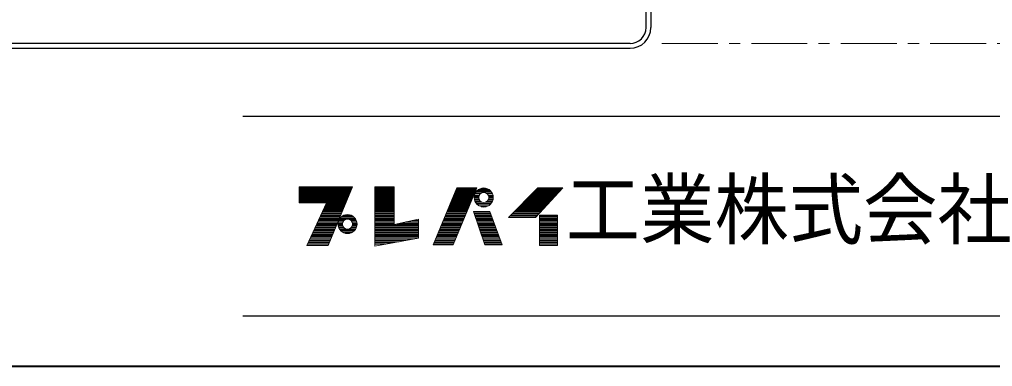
# Model space of a CAD drawing. Units: millimetres at full size, sheet at 1:7; details may follow other scales. Extents: x -1465 to 1370, y -987 to 980.
# Drawn here: x -187 to 422, y -987 to -770 of the extents above; entities that cross this region are included whole.
import ezdxf
from ezdxf.enums import TextEntityAlignment as Align

# ---------------------------------------------------------------- set-up
doc = ezdxf.new("R2010")
doc.units = ezdxf.units.MM
doc.header["$LTSCALE"] = 7
doc.linetypes.add('CHAIN1', pattern=[8, 5, -1, 1, -1])
doc.layers.add('0-0____1', color=4, linetype='Continuous', lineweight=9)
doc.styles.add('ＭＳ ゴシック', font='')
doc.styles.get('ＭＳ ゴシック').set_extended_font_data('MS Gothic')

msp = doc.modelspace()

# ---------------------------------------------------------------- linework, layer by layer
at = {"layer": '0-0____1', "color": 5, "lineweight": 25}
for p, q in [((205.499, -775.38), (205.499, -742.38)), ((208.499, -742.38), (208.499, -775.38)), ((195.499, -785.38), (-784.501, -785.38)), ((-784.501, -788.38), (195.499, -788.38))]:
    msp.add_line(p, q, dxfattribs=at)
at = {"layer": '0-0____1', "linetype": 'CHAIN1'}
msp.add_line((215.499, -785.38), (480.499, -785.38), dxfattribs=at)
at = {"layer": '0-0____1', "color": 6, "lineweight": 25}
for p, q in [((-47.001, -830.88), (1338.999, -830.88)), ((1338.999, -955.88), (-47.001, -955.88))]:
    msp.add_line(p, q, dxfattribs=at)
at = {"layer": '0-0____1', "color": 7, "lineweight": 18}
for p, q in [((-11.701, -875.52), (21.485, -875.52)), ((-11.701, -875.814), (21.364, -875.814)), ((-11.701, -876.255), (21.181, -876.255)), ((-11.701, -876.696), (20.999, -876.696)), ((-11.701, -877.137), (20.816, -877.137)), ((6.527, -911.682), (21.668, -875.079)), ((35.633, -874.932), (35.633, -912.123)), ((47.834, -874.932), (35.633, -874.932)), ((35.633, -875.52), (47.834, -875.52)), ((35.633, -875.814), (47.834, -875.814)), ((35.633, -876.255), (47.834, -876.255)), ((35.633, -876.696), (47.834, -876.696)), ((35.633, -877.137), (47.834, -877.137)), ((86.936, -875.667), (72.236, -911.388)), ((84.731, -911.388), (99.578, -875.667)), ((86.331, -877.137), (98.967, -877.137)), ((86.512, -876.696), (99.137, -876.696)), ((86.694, -876.255), (99.333, -876.255)), ((86.936, -875.667), (99.578, -875.667)), ((100.395, -876.843), (107.286, -876.843)), ((101.428, -876.255), (106.253, -876.255)), ((136.181, -894.189), (153.38, -875.667)), ((136.328, -877.137), (152.015, -877.137)), ((136.769, -876.696), (152.424, -876.696)), ((137.21, -876.255), (152.834, -876.255)), ((-11.701, -877.725), (20.573, -877.725)), ((20.391, -878.166), (-11.701, -878.166)), ((-11.701, -878.607), (20.208, -878.607)), ((-11.701, -879.048), (20.026, -879.048)), ((-11.701, -879.489), (19.843, -879.489)), ((-11.701, -879.93), (19.661, -879.93)), ((-11.701, -880.224), (19.539, -880.224)), ((-11.701, -880.812), (19.296, -880.812)), ((-11.701, -881.253), (19.114, -881.253)), ((-11.701, -881.694), (18.931, -881.694)), ((-11.701, -882.135), (18.749, -882.135)), ((-11.701, -882.576), (18.566, -882.576)), ((-11.701, -883.017), (18.384, -883.017)), ((-11.701, -883.458), (18.202, -883.458)), ((35.633, -877.725), (47.834, -877.725)), ((35.633, -878.166), (47.834, -878.166)), ((35.633, -878.607), (47.834, -878.607)), ((35.633, -879.048), (47.834, -879.048)), ((35.633, -879.489), (47.834, -879.489)), ((35.633, -879.93), (47.834, -879.93)), ((35.633, -880.224), (47.834, -880.224)), ((35.633, -880.812), (47.834, -880.812)), ((35.633, -881.253), (47.834, -881.253)), ((35.633, -881.694), (47.834, -881.694)), ((35.633, -882.135), (47.834, -882.135)), ((35.633, -882.576), (47.834, -882.576)), ((35.633, -883.017), (47.834, -883.017)), ((35.633, -883.458), (47.834, -883.458)), ((83.729, -883.458), (96.339, -883.458)), ((83.911, -883.017), (96.523, -883.017)), ((84.092, -882.576), (96.706, -882.576)), ((84.29, -882.135), (96.889, -882.135)), ((84.455, -881.694), (97.073, -881.694)), ((84.637, -881.253), (97.256, -881.253)), ((84.818, -880.812), (97.439, -880.812)), ((85.06, -880.224), (97.684, -880.224)), ((85.181, -879.93), (97.806, -879.93)), ((85.363, -879.489), (97.989, -879.489)), ((85.544, -879.048), (98.172, -879.048)), ((85.726, -878.607), (98.356, -878.607)), ((85.907, -878.166), (98.539, -878.166)), ((86.089, -877.725), (98.722, -877.725)), ((97.891, -881.694), (100.691, -881.694)), ((97.92, -881.106), (100.746, -881.106)), ((97.936, -882.429), (100.778, -882.429)), ((98.04, -880.371), (100.982, -880.371)), ((98.075, -883.164), (101.055, -883.164)), ((98.314, -879.489), (101.591, -879.489)), ((98.587, -878.901), (102.384, -878.901)), ((99.049, -878.166), (108.632, -878.166)), ((99.544, -877.578), (108.137, -877.578)), ((109.094, -878.901), (105.297, -878.901)), ((109.367, -879.489), (106.09, -879.489)), ((109.606, -883.164), (106.627, -883.164)), ((109.642, -880.371), (106.699, -880.371)), ((109.745, -882.429), (106.904, -882.429)), ((109.761, -881.106), (106.935, -881.106)), ((106.991, -881.694), (109.791, -881.694)), ((130.007, -883.458), (146.145, -883.458)), ((130.448, -883.017), (146.555, -883.017)), ((130.889, -882.576), (146.964, -882.576)), ((131.33, -882.135), (147.374, -882.135)), ((131.771, -881.694), (147.783, -881.694)), ((132.212, -881.253), (148.235, -881.253)), ((132.653, -880.812), (148.602, -880.812)), ((133.241, -880.224), (149.148, -880.224)), ((133.535, -879.93), (149.421, -879.93)), ((133.976, -879.489), (149.831, -879.489)), ((134.417, -879.048), (150.24, -879.048)), ((134.858, -878.607), (150.65, -878.607)), ((135.299, -878.166), (151.059, -878.166)), ((135.74, -877.725), (151.469, -877.725)), ((-11.701, -883.899), (18.019, -883.899)), ((-11.701, -884.34), (17.837, -884.34)), ((5.351, -884.928), (-11.701, -884.928)), ((-6.997, -911.682), (5.351, -884.928)), ((15.709, -889.485), (3.293, -889.485)), ((3.587, -888.75), (16.013, -888.75)), ((16.256, -888.162), (3.858, -888.162)), ((16.56, -887.427), (4.197, -887.427)), ((16.742, -886.986), (4.401, -886.986)), ((16.985, -886.398), (4.672, -886.398)), ((17.168, -885.957), (4.876, -885.957)), ((17.411, -885.369), (5.147, -885.369)), ((17.594, -884.928), (5.351, -884.928)), ((35.633, -883.899), (47.834, -883.899)), ((35.633, -884.34), (47.834, -884.34)), ((35.633, -884.928), (47.834, -884.928)), ((35.633, -885.369), (47.834, -885.369)), ((35.633, -885.957), (47.834, -885.957)), ((35.633, -886.398), (47.834, -886.398)), ((35.633, -886.986), (47.834, -886.986)), ((35.633, -887.427), (47.834, -887.427)), ((35.633, -888.162), (47.834, -888.162)), ((35.633, -888.75), (47.834, -888.75)), ((35.633, -889.485), (47.834, -889.485)), ((81.249, -889.485), (93.834, -889.485)), ((81.552, -888.75), (94.14, -888.75)), ((81.794, -888.162), (94.384, -888.162)), ((82.096, -887.427), (94.69, -887.427)), ((82.278, -886.986), (94.873, -886.986)), ((82.52, -886.398), (95.117, -886.398)), ((82.701, -885.957), (95.301, -885.957)), ((82.943, -885.369), (95.545, -885.369)), ((83.125, -884.928), (95.728, -884.928)), ((83.366, -884.34), (95.973, -884.34)), ((83.548, -883.899), (96.156, -883.899)), ((98.314, -883.899), (101.591, -883.899)), ((98.668, -884.634), (102.71, -884.634)), ((99.161, -885.369), (108.52, -885.369)), ((99.69, -885.957), (107.991, -885.957)), ((100.852, -886.839), (106.829, -886.839)), ((102.248, -887.427), (105.433, -887.427)), ((109.014, -884.634), (104.972, -884.634)), ((109.367, -883.899), (106.09, -883.899)), ((123.98, -889.485), (140.549, -889.485)), ((124.715, -888.75), (141.231, -888.75)), ((125.303, -888.162), (141.777, -888.162)), ((126.038, -887.427), (142.46, -887.427)), ((126.479, -886.986), (142.869, -886.986)), ((127.067, -886.398), (143.415, -886.398)), ((127.508, -885.957), (143.825, -885.957)), ((128.096, -885.369), (144.371, -885.369)), ((128.537, -884.928), (144.78, -884.928)), ((129.125, -884.34), (145.326, -884.34)), ((129.566, -883.899), (145.736, -883.899)), ((13.276, -895.365), (0.534, -895.365)), ((13.519, -894.777), (0.805, -894.777)), ((13.823, -894.042), (1.144, -894.042)), ((1.416, -893.454), (14.067, -893.454)), ((14.371, -892.719), (1.755, -892.719)), ((14.675, -891.984), (2.094, -891.984)), ((14.918, -891.396), (2.365, -891.396)), ((2.705, -890.661), (15.222, -890.661)), ((15.465, -890.073), (2.976, -890.073)), ((13.408, -895.365), (17.45, -895.365)), ((13.789, -894.777), (23.372, -894.777)), ((14.43, -894.042), (22.731, -894.042)), ((15.135, -893.454), (22.026, -893.454)), ((16.531, -892.719), (20.63, -892.719)), ((23.754, -895.365), (19.711, -895.365)), ((35.633, -890.073), (47.834, -890.073)), ((35.633, -890.661), (47.834, -890.661)), ((35.633, -891.396), (47.834, -891.396)), ((35.633, -891.984), (47.834, -891.984)), ((35.633, -892.719), (47.834, -892.719)), ((35.633, -893.454), (47.834, -893.454)), ((35.633, -894.042), (47.834, -894.042)), ((35.633, -894.777), (47.834, -894.777)), ((35.633, -895.365), (47.834, -895.365)), ((78.829, -895.365), (91.39, -895.365)), ((79.071, -894.777), (91.635, -894.777)), ((79.374, -894.042), (91.94, -894.042)), ((79.616, -893.454), (92.185, -893.454)), ((79.918, -892.719), (92.49, -892.719)), ((80.221, -891.984), (92.796, -891.984)), ((80.468, -891.396), (93.04, -891.396)), ((80.762, -890.661), (93.346, -890.661)), ((81.007, -890.073), (93.59, -890.073)), ((97.424, -890.661), (107.717, -890.661)), ((97.679, -891.396), (107.988, -891.396)), ((97.883, -891.984), (108.205, -891.984)), ((98.139, -892.719), (108.476, -892.719)), ((98.394, -893.454), (108.747, -893.454)), ((98.599, -894.042), (108.964, -894.042)), ((98.854, -894.777), (109.235, -894.777)), ((99.058, -895.365), (109.452, -895.365)), ((115.307, -911.241), (107.663, -890.514)), ((119.276, -894.189), (136.181, -894.189)), ((120.011, -893.454), (136.863, -893.454)), ((120.746, -892.719), (137.546, -892.719)), ((121.481, -891.984), (138.228, -891.984)), ((122.069, -891.396), (138.774, -891.396)), ((122.804, -890.661), (139.457, -890.661)), ((123.392, -890.073), (140.003, -890.073)), ((138.827, -893.454), (149.999, -893.454)), ((138.827, -894.042), (149.999, -894.042)), ((138.827, -894.777), (149.999, -894.777)), ((138.827, -895.365), (149.999, -895.365)), ((10.844, -901.245), (-2.18, -901.245)), ((11.148, -900.51), (-1.841, -900.51)), ((11.513, -899.628), (-1.411, -899.628)), ((11.756, -899.04), (-1.163, -899.04)), ((12.06, -898.305), (-0.823, -898.305)), ((-0.552, -897.717), (12.303, -897.717)), ((12.607, -896.982), (-0.213, -896.982)), ((12.972, -896.1), (0.194, -896.1)), ((12.631, -898.305), (15.431, -898.305)), ((12.66, -897.717), (15.486, -897.717)), ((12.676, -899.04), (15.518, -899.04)), ((12.78, -896.982), (15.722, -896.982)), ((12.78, -899.628), (15.722, -899.628)), ((13.054, -896.1), (16.331, -896.1)), ((13.054, -900.51), (16.331, -900.51)), ((13.408, -901.245), (17.45, -901.245)), ((23.754, -901.245), (19.712, -901.245)), ((24.107, -896.1), (20.83, -896.1)), ((24.107, -900.51), (20.83, -900.51)), ((24.382, -896.982), (21.439, -896.982)), ((24.382, -899.628), (21.439, -899.628)), ((24.485, -899.04), (21.644, -899.04)), ((24.501, -897.717), (21.675, -897.717)), ((21.731, -898.305), (24.531, -898.305)), ((35.633, -896.1), (47.834, -896.1)), ((35.633, -896.982), (47.834, -896.982)), ((35.633, -897.717), (47.834, -897.717)), ((35.633, -898.305), (47.834, -898.305)), ((35.633, -899.04), (62.975, -899.04)), ((35.633, -899.628), (62.975, -899.628)), ((35.633, -900.51), (62.975, -900.51)), ((35.633, -901.245), (62.975, -901.245)), ((62.975, -898.305), (49.15, -898.305)), ((62.975, -897.717), (51.783, -897.717)), ((62.975, -896.982), (55.075, -896.982)), ((62.975, -896.1), (59.025, -896.1)), ((76.41, -901.245), (88.946, -901.245)), ((76.712, -900.51), (89.252, -900.51)), ((77.075, -899.628), (89.619, -899.628)), ((77.317, -899.04), (89.863, -899.04)), ((77.62, -898.305), (90.17, -898.305)), ((77.862, -897.717), (90.413, -897.717)), ((78.164, -896.982), (90.718, -896.982)), ((78.527, -896.1), (91.085, -896.1)), ((99.314, -896.1), (109.723, -896.1)), ((99.62, -896.982), (110.048, -896.982)), ((99.876, -897.717), (110.319, -897.717)), ((100.08, -898.305), (110.536, -898.305)), ((100.336, -899.04), (110.807, -899.04)), ((100.54, -899.628), (111.024, -899.628)), ((100.846, -900.51), (111.349, -900.51)), ((101.102, -901.245), (111.62, -901.245)), ((138.827, -896.1), (149.999, -896.1)), ((138.827, -896.982), (149.999, -896.982)), ((138.827, -897.717), (149.999, -897.717)), ((138.827, -898.305), (149.999, -898.305)), ((138.827, -899.04), (149.999, -899.04)), ((138.827, -899.628), (149.999, -899.628)), ((138.827, -900.51), (149.999, -900.51)), ((138.827, -901.245), (149.999, -901.245)), ((8.168, -907.713), (-5.166, -907.713)), ((8.472, -906.978), (-4.826, -906.978)), ((8.837, -906.096), (-4.419, -906.096)), ((9.081, -905.508), (-4.148, -905.508)), ((9.385, -904.773), (-3.809, -904.773)), ((9.689, -904.038), (-3.469, -904.038)), ((9.993, -903.303), (-3.13, -903.303)), ((10.297, -902.568), (-2.791, -902.568)), ((10.54, -901.98), (-2.52, -901.98)), ((13.901, -901.98), (23.26, -901.98)), ((14.43, -902.568), (22.731, -902.568)), ((15.352, -903.303), (21.809, -903.303)), ((16.988, -904.038), (20.173, -904.038)), ((35.633, -901.98), (62.975, -901.98)), ((35.633, -902.568), (62.975, -902.568)), ((35.633, -903.303), (62.975, -903.303)), ((35.633, -904.038), (62.975, -904.038)), ((35.633, -904.773), (62.975, -904.773)), ((35.633, -905.508), (62.975, -905.508)), ((35.633, -906.096), (62.975, -906.096)), ((35.633, -906.978), (62.975, -906.978)), ((35.633, -907.713), (59.758, -907.713)), ((73.748, -907.713), (86.258, -907.713)), ((74.05, -906.978), (86.564, -906.978)), ((74.413, -906.096), (86.93, -906.096)), ((74.655, -905.508), (87.175, -905.508)), ((74.958, -904.773), (87.48, -904.773)), ((75.26, -904.038), (87.786, -904.038)), ((75.563, -903.303), (88.091, -903.303)), ((75.865, -902.568), (88.397, -902.568)), ((76.107, -901.98), (88.641, -901.98)), ((101.342, -901.98), (111.891, -901.98)), ((101.562, -902.568), (112.108, -902.568)), ((101.817, -903.303), (112.379, -903.303)), ((102.072, -904.038), (112.65, -904.038)), ((102.328, -904.773), (112.921, -904.773)), ((102.583, -905.508), (113.192, -905.508)), ((102.788, -906.096), (113.409, -906.096)), ((103.094, -906.978), (113.734, -906.978)), ((103.4, -907.713), (114.006, -907.713)), ((138.827, -901.98), (149.999, -901.98)), ((138.827, -902.568), (149.999, -902.568)), ((138.827, -903.303), (149.999, -903.303)), ((138.827, -904.038), (149.999, -904.038)), ((138.827, -904.773), (149.999, -904.773)), ((138.827, -905.508), (149.999, -905.508)), ((138.827, -906.096), (149.999, -906.096)), ((138.827, -906.978), (149.999, -906.978)), ((138.827, -907.713), (149.999, -907.713)), ((-6.997, -911.682), (6.527, -911.682)), ((6.831, -910.947), (-6.658, -910.947)), ((7.196, -910.065), (-6.251, -910.065)), ((7.5, -909.33), (-5.912, -909.33)), ((7.804, -908.595), (-5.573, -908.595)), ((35.633, -908.595), (54.933, -908.595)), ((35.633, -909.33), (50.912, -909.33)), ((35.633, -910.065), (46.891, -910.065)), ((35.633, -910.947), (42.066, -910.947)), ((84.731, -911.388), (72.236, -911.388)), ((72.417, -910.947), (84.914, -910.947)), ((72.78, -910.065), (85.281, -910.065)), ((73.083, -909.33), (85.586, -909.33)), ((73.385, -908.595), (85.892, -908.595)), ((103.656, -908.595), (114.331, -908.595)), ((103.912, -909.33), (114.602, -909.33)), ((104.167, -910.065), (114.873, -910.065)), ((104.473, -910.947), (115.198, -910.947)), ((104.576, -911.241), (115.307, -911.241)), ((138.827, -908.595), (149.999, -908.595)), ((138.827, -909.33), (149.999, -909.33)), ((138.827, -910.065), (149.999, -910.065)), ((138.827, -910.947), (149.999, -910.947))]:
    msp.add_line(p, q, dxfattribs=at)
at = {"layer": '0-0____1', "color": 1, "lineweight": 40}
msp.add_line((1370.499, -987.38), (-1464.501, -987.38), dxfattribs=at)
at = {"layer": '0-0____1', "color": 7, "lineweight": 18}
for points in [[(-11.701, -884.928), (-11.701, -875.079), (21.668, -875.079)], [(35.633, -912.123), (62.975, -907.125), (62.975, -895.218), (47.834, -898.599), (47.834, -874.932)], [(119.276, -894.189), (137.798, -875.667), (153.38, -875.667)], [(104.576, -911.241), (97.373, -890.514), (107.663, -890.514)]]:
    msp.add_lwpolyline(points, dxfattribs=at)
msp.add_lwpolyline([(138.827, -892.719), (138.827, -911.682), (149.999, -911.682), (149.999, -892.719)], close=True, dxfattribs=at)
for centre, radius in [((103.841, -881.694), 5.95), ((103.841, -881.694), 3.15), ((18.581, -898.305), 5.95), ((18.581, -898.305), 3.15)]:
    msp.add_circle(centre, radius, dxfattribs=at)
at = {"layer": '0-0____1', "color": 5, "lineweight": 25}
for radius in [10, 13]:
    msp.add_arc((195.499, -775.38), radius, 270, 0, dxfattribs=at)

# ---------------------------------------------------------------- texts
at = {"layer": '0-0____1', "color": 7, "style": 'ＭＳ ゴシック', "width": 0.95}
msp.add_text('工業株式会社', height=35.92, dxfattribs=at).set_placement((155.249, -917.88), align=Align.BOTTOM_LEFT)

doc.saveas('drawing.dxf')
